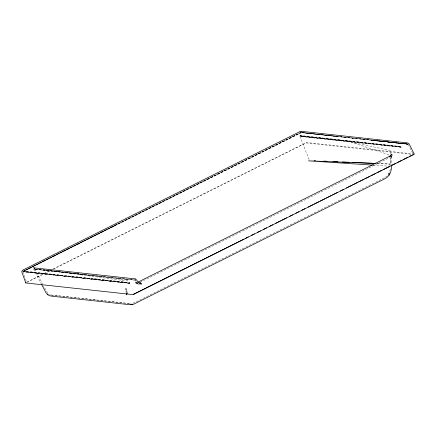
<?xml version="1.0" encoding="UTF-8"?>
<svg xmlns="http://www.w3.org/2000/svg" width="436" height="436" viewBox="0 0 436 436"><rect width="100%" height="100%" fill="white"/><g stroke="black" fill="none" stroke-linecap="round" stroke-linejoin="round"><path stroke-width="0.33" stroke-dasharray="2.18 1.64" d="M129.568 283.318L22.901 271.574L129.585 283.127L94.013 279.318M390.465 157.707L390.498 165.064M390.563 153.799L391.147 150.638L350.577 141.913L299.924 136.397L309.435 160.443M392.002 155.102L391.446 157.663L391.577 156.529L391.555 164.89M390.275 168.923C389.8 172.182 388.28 175.501 385.37 177.256M391.953 155.668L392.574 154.486M388.111 174.722L388.983 173.076M391.681 156.175L391.065 157.331L391.637 156.257M27.059 282.305L50.881 270.391M300.66 132.43L23.212 271.078L129.863 282.719L94.361 278.817M23.201 271.372L115.665 225.107M26.743 282.179L50.511 270.304M52.947 269.083L306.404 142.523L413.421 153.919M53.317 269.175L306.099 142.921L412.532 154.42M140.021 282.31L389.909 157.434M384.361 177.839L134.293 302.802L130.718 303.592M138.196 283.22L135.689 283.95L137.482 283.743L135.792 283.787L141.531 284.435L139.106 283.831M136.632 282.681L135.547 282.899L137.138 282.719L135.52 282.686L137.934 282.948M377.483 163.489L389.653 163.952A27.01 7.99 66 0 1 389.473 165.702M377.031 163.544L390.547 164.165L390.493 157.543M373.058 165.14L388.689 166.181M372.573 140.447L408.096 144.267M301.663 132.446L407.873 144.054L301.434 132.653L407.976 144.125L372.371 140.212M407.349 144.093L300.726 132.408L336.963 136.484M35.153 269.105L135.056 279.972M35.43 269.154L84.055 274.451M34.711 269.225L135.345 280.195L34.09 269.241M23.157 271.127L94.274 278.871M22.901 271.574L129.568 283.258L22.895 271.683M51.001 295.014L129.1 303.56M129.639 303.62L51.481 295.107M371.886 140.136L407.404 144.022M372.518 140.359L407.426 144.191M39.022 269.23L41.044 269.475M43.742 269.802L47.115 270.211M47.786 270.293L51.83 270.783M52.505 270.865L127.999 280.032L127.274 280.986L43.066 269.813M39.022 269.274L42.39 269.721M350.577 141.913L389.833 155.058M49.65 294.551L50.434 294.84M137.018 282.403L138.005 283.215M135.378 280.146L136.174 281.433M47.622 293.106L43.671 286.098M34.913 269.175L42.417 283.678M33.616 268.985L41.442 284.103M408.167 144.343L412.947 153.913M22.895 271.857L26.743 282.555M127.585 294.093L126.516 287.902L127.268 293.75M126.56 293.368L125.628 288.409L126.129 292.354M299.946 135.874L401.229 146.959L299.946 135.874M300.235 135.58L401.452 146.66L300.235 135.58M115.649 225.036L23.179 271.274L300.606 132.637L115.649 225.036M208.19 179.071L23.25 271.535L300.687 132.904L208.19 179.071M401.185 147.243L299.886 136.19L401.185 147.243"/><path stroke-width="0.65" d="M391.555 165.364C391.719 170.454 389.958 176.248 385.081 178.646L133.656 304.214L129.372 304.66L50.761 296.049L48.151 294.921L46.074 292.899L41.758 284.708M414.096 153.99L414.113 154.202A1.657 0.283 -23.6 0 1 413.933 154.355L413.66 154.529A1.657 0.283 -23.6 0 1 413.333 154.709L132.996 294.583A1.624 0.278 -23.6 0 1 132.773 294.611L25.849 282.969A1.711 0.294 -23.6 0 1 25.746 282.904L21.833 271.966L21.974 270.898L22.661 270.167L300.148 131.498L301.14 131.323M25.746 282.904L25.751 282.866A1.711 0.294 -23.6 0 1 25.877 282.713L25.958 282.648M390.683 156.159L391.615 154.05L389.62 156.584L390.907 155.608L137.732 282.266M388.994 175.31L389.893 173.621M413.192 154.578L412.848 154.742M244.062 239.092L134.092 294.06M245.283 238.481L248.329 236.961M251.376 235.435L254.422 233.914M257.469 232.393L260.515 230.867M263.562 229.347L266.609 227.826M269.655 226.3L272.702 224.78M275.748 223.254L280.626 220.818M281.841 220.213L286.719 217.777M289.766 216.251L292.812 214.73M295.859 213.209L298.905 211.683M301.952 210.163L304.998 208.642M308.045 207.116L312.917 204.68M314.138 204.075L319.01 201.639M320.231 201.029L325.103 198.593M326.324 197.982L331.197 195.546M332.417 194.936L337.29 192.499M340.336 190.979L343.383 189.458M346.429 187.932L351.307 185.496M352.522 184.891L357.4 182.455M358.615 181.845L363.493 179.409M364.709 178.798L369.586 176.362M370.802 175.757L375.679 173.321M376.895 172.71L381.773 170.274M382.988 169.664L389.691 166.318M390.912 165.707L395.784 163.271M397.005 162.661L401.878 160.225M403.098 159.614L407.971 157.178M409.191 156.573L412.238 155.047M134.043 294.082L133.694 294.202M130.5 304.677L132.402 304.47M376.132 163.435L308.503 160.846L372.377 165.097M314.165 160.661L315.517 160.72M323.632 161.091L327.011 161.249M333.093 161.527L337.824 161.745M342.554 161.963L349.318 162.274M352.021 162.394L375.004 163.451M301.047 131.312L407.949 142.964L409.115 143.858L414.189 154.033M139.073 283.073L141.493 283.335L139.907 283.013L140.588 283.231C137.525 282.942 137.471 279.847 135.144 278.904L33.637 267.813L33.899 267.9M135.498 278.996L135.144 278.904M34.144 268.036L34.548 268.418L34.362 268.205M48.151 294.921L47.219 294.142L47.807 294.632M126.56 293.368L126.456 294.91L126.38 294.256M300.687 131.329L300.687 131.329"/></g></svg>
